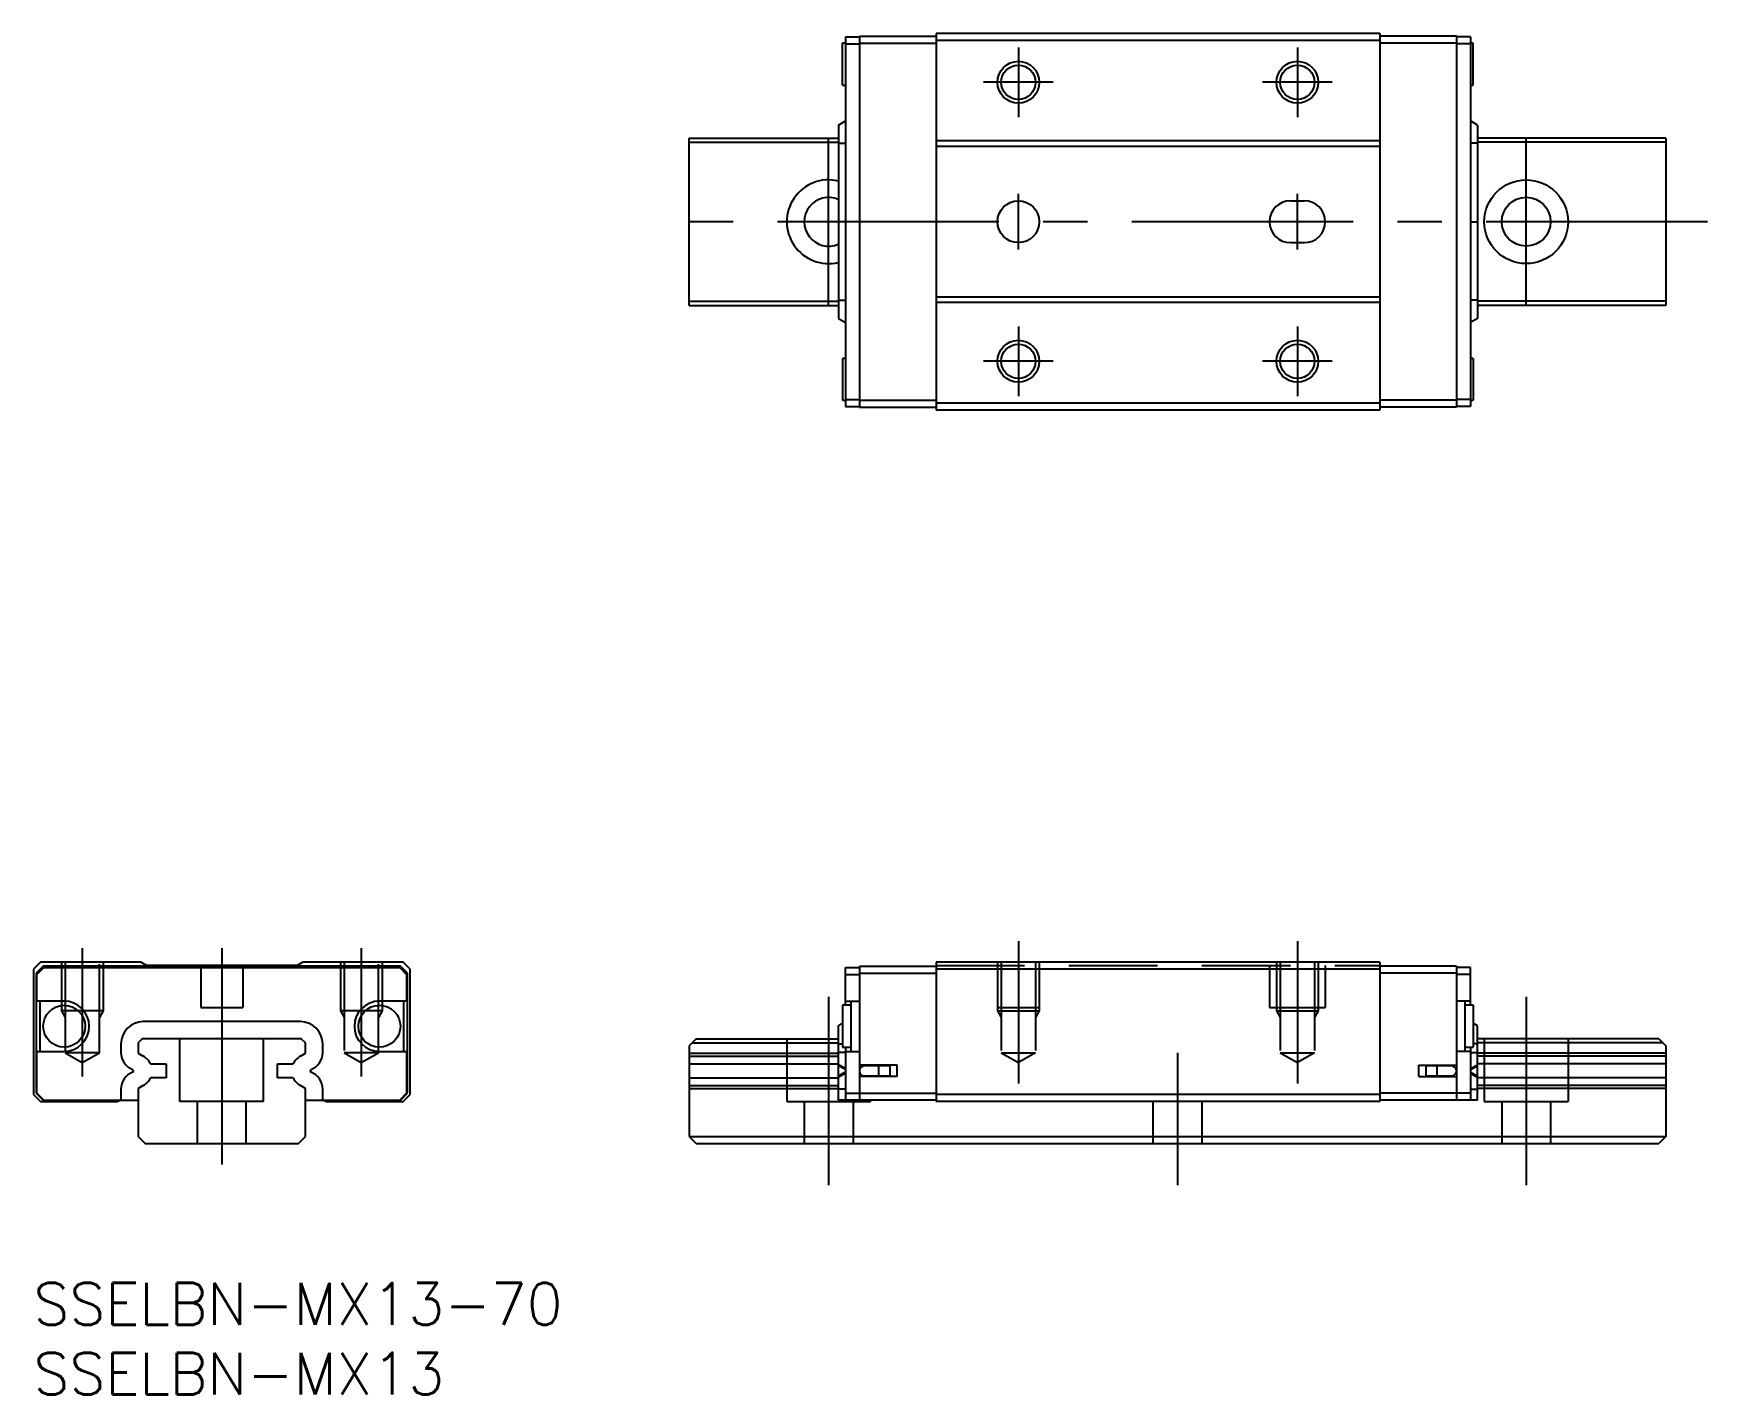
# Model space of a CAD drawing. Extents: x 0 to 120, y -8 to 90.
import ezdxf

# ---------------------------------------------------------------- set-up
doc = ezdxf.new("R2010")
doc.units = 0
doc.header["$LTSCALE"] = 0.5
doc.linetypes.add('CENTER', pattern=[50.8, 31.75, -6.35, 6.35, -6.35])
doc.linetypes.add('DASHED', pattern=[19.05, 12.7, -6.35])
for name, color, linetype in [('MSM_CENTER', 1, 'CENTER'), ('MSM_CONTINUOUS', 7, 'CONTINUOUS'), ('MSM_DASHED', 4, 'DASHED'), ('MSM_NARROW', 5, 'CONTINUOUS'), ('MSM_PART_NUMBER', 7, 'CONTINUOUS')]:
    doc.layers.add(name, color=color, linetype=linetype)
doc.styles.get("Standard").update_dxf_attribs({"font": 'txt.shx', "height": 3, "bigfont": 'bigfont.shx'})

# ---------------------------------------------------------------- blocks, each defined once
blk = doc.blocks.new('*U2')
at = {"layer": 'MSM_PART_NUMBER'}
blk.add_text('SSELBN-MX13-70', height=3, dxfattribs=at).set_placement((0, -3))
blk = doc.blocks.new('*U3')
at = {"layer": 'MSM_PART_NUMBER'}
blk.add_text('SSELBN-MX13', height=3, dxfattribs=at).set_placement((0, -8))

msp = doc.modelspace()

# ---------------------------------------------------------------- linework, layer by layer
at = {"layer": 'MSM_CENTER'}
for p, q in [((70.6, 88.57), (70.6, 83.57)), ((90.6, 88.57), (90.6, 83.57)), ((73.1, 86.07), (68.1, 86.07)), ((93.1, 86.07), (88.1, 86.07)), ((57, 70.07), (57, 82.07)), ((107, 70.07), (107, 82.07)), ((70.6, 74.07), (70.6, 78.07)), ((90.6, 74.07), (90.6, 78.07)), ((120, 76.07), (44, 76.07)), ((70.6, 68.57), (70.6, 63.57)), ((90.6, 68.57), (90.6, 63.57)), ((73.1, 66.07), (68.1, 66.07)), ((93.1, 66.07), (88.1, 66.07)), ((3.5, 24), (3.5, 14.79)), ((13.5, 24), (13.5, 8.5)), ((23.5, 24), (23.5, 14.79)), ((70.6, 24.5), (70.6, 14.29)), ((90.6, 24.5), (90.6, 14.29)), ((57, 20.5), (57, 7)), ((107, 20.5), (107, 7)), ((82, 16.5), (82, 7))]:
    msp.add_line(p, q, dxfattribs=at)
at = {"layer": 'MSM_CONTINUOUS'}
for p, q in [((58, 85.87), (58, 88.87)), ((58.2, 88.87), (58, 88.87)), ((58.2, 89.32), (58.2, 62.82)), ((58.2, 89.32), (59.2, 89.32)), ((58.2, 88.82), (59.2, 88.82)), ((59.2, 89.37), (59.2, 62.77)), ((59.2, 89.37), (64.7, 89.37)), ((59.2, 88.87), (64.7, 88.87)), ((96.5, 89.57), (64.7, 89.57)), ((64.7, 89.57), (64.7, 62.57)), ((96.5, 89.07), (64.7, 89.07)), ((96.5, 89.57), (96.5, 62.57)), ((102, 89.37), (96.5, 89.37)), ((102, 88.87), (96.5, 88.87)), ((102, 89.37), (102, 62.77)), ((103, 89.32), (102, 89.32)), ((103, 88.82), (102, 88.82)), ((103, 89.32), (103, 62.82)), ((103.2, 88.87), (103, 88.87)), ((103.2, 85.87), (103.2, 88.87)), ((58, 85.87), (58.2, 85.87)), ((103, 85.87), (103.2, 85.87)), ((57.7, 83), (58.2, 83.3)), ((57.7, 83), (57.7, 69.14)), ((103.5, 83), (103, 83.3)), ((103.5, 83), (103.5, 69.14)), ((47, 82.07), (57.7, 82.07)), ((47, 70.07), (47, 82.07)), ((47, 81.77), (57.7, 81.77)), ((57.7, 81.7), (58.2, 81.7)), ((96.5, 81.87), (64.7, 81.87)), ((103.5, 81.7), (103, 81.7)), ((117, 82.07), (103.5, 82.07)), ((117, 81.77), (103.5, 81.77)), ((117, 82.07), (117, 70.07)), ((96.5, 81.47), (64.7, 81.47)), ((90.1, 77.57), (91.1, 77.57)), ((58.2, 76.07), (57.7, 76.07)), ((103, 76.07), (103.5, 76.07)), ((90.1, 74.57), (91.1, 74.57)), ((47, 70.37), (57.7, 70.37)), ((47, 70.07), (57.7, 70.07)), ((57.7, 70.44), (58.2, 70.44)), ((96.5, 70.67), (64.7, 70.67)), ((96.5, 70.27), (64.7, 70.27)), ((103.5, 70.44), (103, 70.44)), ((117, 70.37), (103.5, 70.37)), ((117, 70.07), (103.5, 70.07)), ((57.7, 69.14), (58.2, 68.84)), ((103.5, 69.14), (103, 68.84)), ((58, 66.27), (58, 63.27)), ((58.2, 66.27), (58, 66.27)), ((103.2, 66.27), (103, 66.27)), ((103.2, 66.27), (103.2, 63.27)), ((58, 63.27), (58.2, 63.27)), ((58.2, 63.32), (59.2, 63.32)), ((58.2, 62.82), (59.2, 62.82)), ((59.2, 63.27), (64.7, 63.27)), ((59.2, 62.77), (64.7, 62.77)), ((96.5, 63.07), (64.7, 63.07)), ((96.5, 62.57), (64.7, 62.57)), ((102, 63.27), (96.5, 63.27)), ((102, 62.77), (96.5, 62.77)), ((103, 63.32), (102, 63.32)), ((103, 62.82), (102, 62.82)), ((103, 63.27), (103.2, 63.27)), ((0.5, 23), (0, 22.5)), ((7.7, 23), (0.5, 23)), ((8.1, 22.75), (7.7, 23)), ((19.3, 23), (18.9, 22.75)), ((26.5, 23), (19.3, 23)), ((27, 22.5), (26.5, 23)), ((96.5, 23), (64.7, 23)), ((64.7, 23), (64.7, 13)), ((96.5, 23), (96.5, 13)), ((0, 22.5), (0, 13.5)), ((0.7, 22.7), (0.2, 22.2)), ((0.2, 22.2), (0.2, 13.6)), ((0.25, 22.1), (0.75, 22.6)), ((0.25, 20.2), (0.25, 22.1)), ((26.3, 22.7), (0.7, 22.7)), ((0.75, 22.6), (26.25, 22.6)), ((18.9, 22.75), (8.1, 22.75)), ((26.25, 22.6), (26.75, 22.1)), ((26.8, 22.2), (26.3, 22.7)), ((26.75, 22.1), (26.75, 20.2)), ((26.8, 13.6), (26.8, 22.2)), ((27, 13.5), (27, 22.5)), ((58.2, 19.9), (58.2, 22.6)), ((58.2, 22.6), (59.2, 22.6)), ((58.2, 22.1), (59.2, 22.1)), ((59.2, 22.7), (59.2, 13.1)), ((59.2, 22.7), (64.7, 22.7)), ((59.2, 22.2), (64.7, 22.2)), ((96.5, 22.5), (64.7, 22.5)), ((102, 22.7), (96.5, 22.7)), ((102, 22.2), (96.5, 22.2)), ((102, 22.7), (102, 13.1)), ((103, 22.6), (102, 22.6)), ((103, 22.1), (102, 22.1)), ((103, 19.9), (103, 22.6)), ((2.2, 20.2), (0.25, 20.2)), ((0.45, 20.2), (0.45, 16.6)), ((26.75, 20.2), (24.8, 20.2)), ((26.55, 16.6), (26.55, 20.2)), ((58, 19.9), (58, 16.9)), ((58.6, 19.9), (58, 19.9)), ((58.2, 20.2), (59.2, 20.2)), ((58.6, 20.2), (58.6, 16.6)), ((103, 20.2), (102, 20.2)), ((102.6, 20.2), (102.6, 16.6)), ((103.2, 19.9), (102.6, 19.9)), ((103.2, 19.9), (103.2, 16.9)), ((19.13, 18.73), (7.87, 18.73)), ((57.7, 18.43), (58, 18.61)), ((57.7, 13.1), (57.7, 18.43)), ((103.5, 18.43), (103.2, 18.61)), ((103.5, 13.1), (103.5, 18.43)), ((6.27, 17.13), (6.27, 16.51)), ((7.8, 17.5), (7.5, 17.2)), ((7.5, 17.2), (7.5, 16.46)), ((19.2, 17.5), (7.8, 17.5)), ((19.5, 17.2), (19.2, 17.5)), ((19.5, 16.46), (19.5, 17.2)), ((20.73, 16.51), (20.73, 17.13)), ((47.5, 17.5), (47, 17)), ((47, 17), (47, 10.5)), ((47.2, 17.2), (57.7, 17.2)), ((47.5, 17.5), (57.7, 17.5)), ((57.7, 17.13), (58, 17.13)), ((58, 16.9), (58.6, 16.9)), ((58.2, 16.9), (58.2, 13.1)), ((102.6, 16.9), (103.2, 16.9)), ((103, 16.9), (103, 13.1)), ((103.5, 17.13), (103.2, 17.13)), ((116.5, 17.5), (103.5, 17.5)), ((116.8, 17.2), (103.5, 17.2)), ((116.5, 17.5), (117, 17)), ((117, 17), (117, 10.5)), ((0.25, 16.6), (2.2, 16.6)), ((0.25, 13.6), (0.25, 16.6)), ((7.5, 16.46), (7.87, 16.25)), ((8.39, 15.7), (9.5, 15.7)), ((9.5, 15.7), (9.5, 14.7)), ((17.5, 14.7), (17.5, 15.7)), ((17.5, 15.7), (18.61, 15.7)), ((19.13, 16.25), (19.5, 16.46)), ((24.8, 16.6), (26.75, 16.6)), ((26.75, 16.6), (26.75, 13.6)), ((47, 16.46), (57.7, 16.46)), ((47, 16.25), (57.7, 16.25)), ((47, 15.7), (57.7, 15.7)), ((58.2, 16.51), (57.7, 16.51)), ((58.2, 15.38), (57.7, 15.64)), ((58.2, 16.6), (59.2, 16.6)), ((61.9, 15.6), (59.2, 15.6)), ((60, 15.55), (60, 15.6)), ((60.46, 15.55), (60.46, 15.6)), ((61.9, 14.8), (61.9, 15.6)), ((99.3, 15.6), (102, 15.6)), ((99.3, 14.8), (99.3, 15.6)), ((100.74, 15.55), (100.74, 15.6)), ((101.2, 15.55), (101.2, 15.6)), ((103, 16.6), (102, 16.6)), ((103, 16.51), (103.5, 16.51)), ((103, 15.38), (103.5, 15.64)), ((117, 16.46), (103.5, 16.46)), ((117, 16.25), (103.5, 16.25)), ((117, 15.7), (103.5, 15.7)), ((9.5, 14.7), (8.39, 14.7)), ((18.61, 14.7), (17.5, 14.7)), ((47, 14.7), (57.7, 14.7)), ((58.2, 15.29), (57.7, 15.55)), ((58.2, 15.11), (57.7, 14.85)), ((58.2, 15.02), (57.7, 14.76)), ((58.2, 15.11), (58.2, 15.11)), ((61.9, 14.8), (59.2, 14.8)), ((61.4, 15.55), (59.55, 15.55)), ((59.55, 14.85), (61.4, 14.85)), ((60, 14.8), (60, 14.85)), ((60.46, 14.8), (60.46, 14.85)), ((60.6, 14.85), (60.6, 15.55)), ((61.4, 14.85), (61.4, 15.55)), ((99.3, 14.8), (102, 14.8)), ((101.65, 15.55), (99.8, 15.55)), ((99.8, 15.55), (99.8, 14.85)), ((99.8, 14.85), (101.65, 14.85)), ((100.6, 15.55), (100.6, 14.85)), ((100.74, 14.8), (100.74, 14.85)), ((101.2, 14.8), (101.2, 14.85)), ((103, 15.29), (103.5, 15.55)), ((103, 15.11), (103.5, 14.85)), ((103, 15.11), (103, 15.11)), ((103, 15.02), (103.5, 14.76)), ((117, 14.7), (103.5, 14.7)), ((0, 13.5), (0.5, 13)), ((0.2, 13.6), (0.7, 13.1)), ((0.75, 13.1), (0.25, 13.6)), ((6.27, 13.89), (6.27, 13.1)), ((7.87, 14.15), (7.5, 13.94)), ((7.5, 13.94), (7.5, 10.5)), ((19.5, 13.94), (19.13, 14.15)), ((19.5, 10.5), (19.5, 13.94)), ((20.73, 13.1), (20.73, 13.89)), ((26.75, 13.6), (26.25, 13.1)), ((26.3, 13.1), (26.8, 13.6)), ((26.5, 13), (27, 13.5)), ((47, 14.15), (57.7, 14.15)), ((47, 13.94), (57.7, 13.94)), ((58.2, 13.89), (57.7, 13.89)), ((58.2, 13.6), (64.7, 13.6)), ((96.5, 13.5), (64.7, 13.5)), ((103, 13.6), (96.5, 13.6)), ((103, 13.89), (103.5, 13.89)), ((117, 14.15), (103.5, 14.15)), ((117, 13.94), (103.5, 13.94)), ((0.5, 13), (6, 13)), ((0.7, 13.1), (7.5, 13.1)), ((6, 13), (6.22, 13.1)), ((19.5, 13.1), (26.3, 13.1)), ((20.78, 13.1), (21, 13)), ((21, 13), (26.5, 13)), ((64.7, 13.1), (57.7, 13.1)), ((96.5, 13), (64.7, 13)), ((103.5, 13.1), (96.5, 13.1)), ((7.5, 10.5), (8, 10)), ((8, 10), (19, 10)), ((19, 10), (19.5, 10.5)), ((47, 10.5), (117, 10.5)), ((47, 10.5), (47.5, 10)), ((47.5, 10), (116.5, 10)), ((117, 10.5), (116.5, 10))]:
    msp.add_line(p, q, dxfattribs=at)
for centre, radius in [((70.6, 86.07), 1.23), ((90.6, 86.07), 1.23), ((107, 76.07), 3), ((70.6, 76.07), 1.5), ((107, 76.07), 1.75), ((70.6, 66.07), 1.23), ((90.6, 66.07), 1.23), ((2.2, 18.4), 1.5), ((24.8, 18.4), 1.5)]:
    msp.add_circle(centre, radius, dxfattribs=at)
for centre, radius, start, end in [((57, 76.07), 3, 76.5066, 283.4934), ((57, 76.07), 1.75, 66.4218, 293.5782), ((90.1, 76.07), 1.5, 90, 270), ((91.1, 76.07), 1.5, 270, 90), ((2.2, 18.4), 1.8, 270, 90), ((24.8, 18.4), 1.8, 90, 270), ((7.87, 17.13), 1.6, 90, 180), ((19.13, 17.13), 1.6, 0, 90), ((7.57, 16.51), 1.3, 180, 248.8053), ((7.21, 15.11), 1.32, 26.598, 60.0008), ((19.79, 15.11), 1.32, 119.9992, 153.402), ((19.43, 16.51), 1.3, 291.1947, 0), ((7.57, 13.89), 1.3, 111.1947, 180), ((7.06, 15.2), 0.1, 291.1947, 68.8053), ((7.21, 15.29), 1.32, 299.9992, 333.402), ((19.79, 15.29), 1.32, 206.598, 240.0008), ((19.94, 15.2), 0.1, 111.1947, 248.8053), ((19.43, 13.89), 1.3, 0, 68.8053), ((59.55, 15.2), 0.35, 90, 270), ((101.65, 15.2), 0.35, 270, 90)]:
    msp.add_arc(centre, radius, start, end, dxfattribs=at)
at = {"layer": 'MSM_DASHED'}
for p, q in [((2, 23), (2, 19.5)), ((2.27, 23), (2.27, 16.5)), ((4.73, 16.5), (4.73, 23)), ((5, 23), (5, 19.5)), ((22, 23), (22, 19.5)), ((22.27, 23), (22.27, 16.5)), ((24.73, 16.5), (24.73, 23)), ((25, 23), (25, 19.5)), ((69.1, 23), (69.1, 19.5)), ((69.37, 23), (69.37, 16.5)), ((71.83, 23), (71.83, 16.5)), ((72.1, 23), (72.1, 19.5)), ((89.1, 23), (89.1, 19.5)), ((89.37, 23), (89.37, 16.5)), ((91.83, 23), (91.83, 16.5)), ((92.1, 23), (92.1, 19.5)), ((12, 22.75), (12, 19.75)), ((15, 22.75), (15, 19.75)), ((64.7, 22.75), (96.5, 22.75)), ((88.6, 22.75), (88.6, 19.75)), ((92.6, 22.75), (92.6, 19.75)), ((5, 19.5), (2, 19.5)), ((2, 19.5), (2.27, 19.03)), ((5, 19.5), (4.73, 19.03)), ((12, 19.75), (15, 19.75)), ((25, 19.5), (22, 19.5)), ((22, 19.5), (22.27, 19.03)), ((25, 19.5), (24.73, 19.03)), ((69.1, 19.75), (72.1, 19.75)), ((69.1, 19.5), (69.37, 19.03)), ((69.1, 19.5), (72.1, 19.5)), ((72.1, 19.5), (71.83, 19.03)), ((88.6, 19.75), (92.6, 19.75)), ((89.1, 19.5), (89.37, 19.03)), ((89.1, 19.5), (92.1, 19.5)), ((92.1, 19.5), (91.83, 19.03)), ((10.5, 13), (10.5, 17.5)), ((16.5, 13), (16.5, 17.5)), ((54, 17.5), (54, 13)), ((104, 17.5), (104, 13)), ((110, 17.5), (110, 13)), ((2.27, 16.5), (3.5, 15.79)), ((4.73, 16.5), (2.27, 16.5)), ((3.5, 15.79), (4.73, 16.5)), ((22.27, 16.5), (23.5, 15.79)), ((24.73, 16.5), (22.27, 16.5)), ((23.5, 15.79), (24.73, 16.5)), ((69.37, 16.5), (71.83, 16.5)), ((69.37, 16.5), (70.6, 15.79)), ((71.83, 16.5), (70.6, 15.79)), ((89.37, 16.5), (91.83, 16.5)), ((89.37, 16.5), (90.6, 15.79)), ((91.83, 16.5), (90.6, 15.79)), ((16.5, 13), (10.5, 13)), ((11.75, 10), (11.75, 13)), ((15.25, 10), (15.25, 13)), ((54, 13), (60, 13)), ((55.25, 13), (55.25, 10)), ((58.75, 13), (58.75, 10)), ((60, 13.1), (60, 13)), ((80.25, 13), (80.25, 10)), ((83.75, 13), (83.75, 10)), ((104, 13), (110, 13)), ((105.25, 13), (105.25, 10)), ((108.75, 13), (108.75, 10))]:
    msp.add_line(p, q, dxfattribs=at)
at = {"layer": 'MSM_NARROW'}
for centre in [(70.6, 86.07), (90.6, 86.07), (70.6, 66.07), (90.6, 66.07)]:
    msp.add_circle(centre, 1.5, dxfattribs=at)

# ---------------------------------------------------------------- block references
at = {"layer": 'MSM_CONTINUOUS'}
for name in ['*U2', '*U3']:
    msp.add_blockref(name, (0, 0), dxfattribs=at)

doc.saveas('drawing.dxf')
